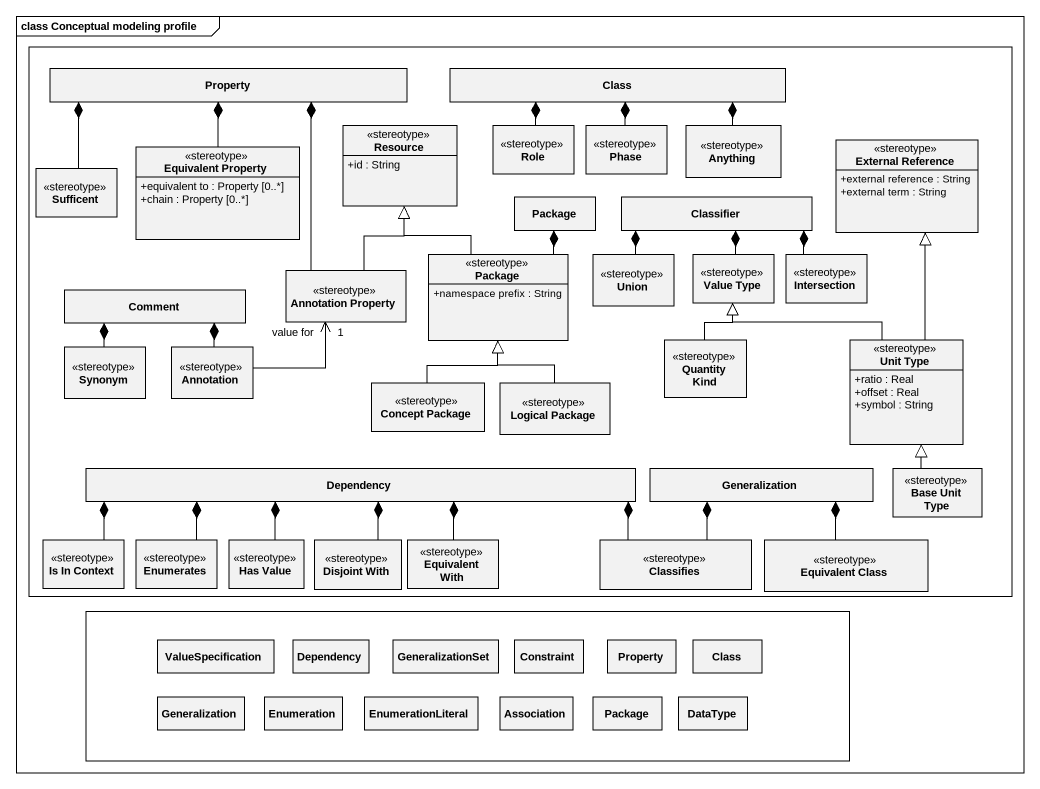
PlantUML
@startuml
mainframe class Conceptual modeling profile
hide circle
hide empty members
skinparam classAttributeIconSize 0
rectangle " " as rectangle1 {
  class Property
  class "Class" as Class_
  class Resource <<stereotype>> {
    +id : String
  }
  class Role <<stereotype>>
  class Phase <<stereotype>>
  class Anything <<stereotype>>
  class Sufficent <<stereotype>>
  class "Equivalent Property" as Equivalent_Property <<stereotype>> {
    +equivalent to : Property [0..*]
    +chain : Property [0..*]
  }
  class "External Reference" as External_Reference <<stereotype>> {
    +external reference : String
    +external term : String
  }
  class "Package" as Package_
  class Classifier
  class "Package" as Package__2 <<stereotype>> {
    +namespace prefix : String
  }
  class Union <<stereotype>>
  class "Value Type" as Value_Type <<stereotype>>
  class Intersection <<stereotype>>
  class Comment
  class "Annotation Property" as Annotation_Property <<stereotype>>
  class Synonym <<stereotype>>
  class "Annotation" as Annotation_ <<stereotype>>
  class "Quantity Kind" as Quantity_Kind <<stereotype>>
  class "Unit Type" as Unit_Type <<stereotype>> {
    +ratio : Real
    +offset : Real
    +symbol : String
  }
  class "Concept Package" as Concept_Package <<stereotype>>
  class "Logical Package" as Logical_Package <<stereotype>>
  class Dependency
  class Generalization
  class "Base Unit Type" as Base_Unit_Type <<stereotype>>
  class "Is In Context" as Is_In_Context <<stereotype>>
  class Enumerates <<stereotype>>
  class "Has Value" as Has_Value <<stereotype>>
  class "Disjoint With" as Disjoint_With <<stereotype>>
  class "Equivalent With" as Equivalent_With <<stereotype>>
  class Classifies <<stereotype>>
  class "Equivalent Class" as Equivalent_Class <<stereotype>>
}
rectangle " " as rectangle2 {
  class ValueSpecification
  class "Dependency" as Dependency_2
  class GeneralizationSet
  class Constraint
  class "Property" as Property_2
  class "Class" as Class__2
  class "Generalization" as Generalization_2
  class Enumeration
  class EnumerationLiteral
  class Association
  class "Package" as Package__3
  class DataType
}
Role -up-* Class_
Phase -up-* Class_
Anything -left-* Class_
Sufficent -up-* Property
Equivalent_Property -up-* Property
Package__2 -up-|> Resource
Package__2 -up-* Package_
Union -up-* Classifier
Value_Type -up-* Classifier
Intersection -left-* Classifier
Annotation_Property -up-* Property
Annotation_Property -up-|> Resource
Annotation_Property "value for\n1" <-left- Annotation_
Synonym -up-* Comment
Annotation_ -up-* Comment
Quantity_Kind -up-|> Value_Type
Unit_Type -up-|> External_Reference
Unit_Type -up-|> Value_Type
Concept_Package -up-|> Package__2
Logical_Package -up-|> Package__2
Base_Unit_Type -up-|> Unit_Type
Is_In_Context -right-* Dependency
Enumerates -right-* Dependency
Has_Value -up-* Dependency
Disjoint_With -up-* Dependency
Equivalent_With -up-* Dependency
Classifies -left-* Dependency
Classifies -up-* Generalization
Equivalent_Class -up-* Generalization
@enduml
